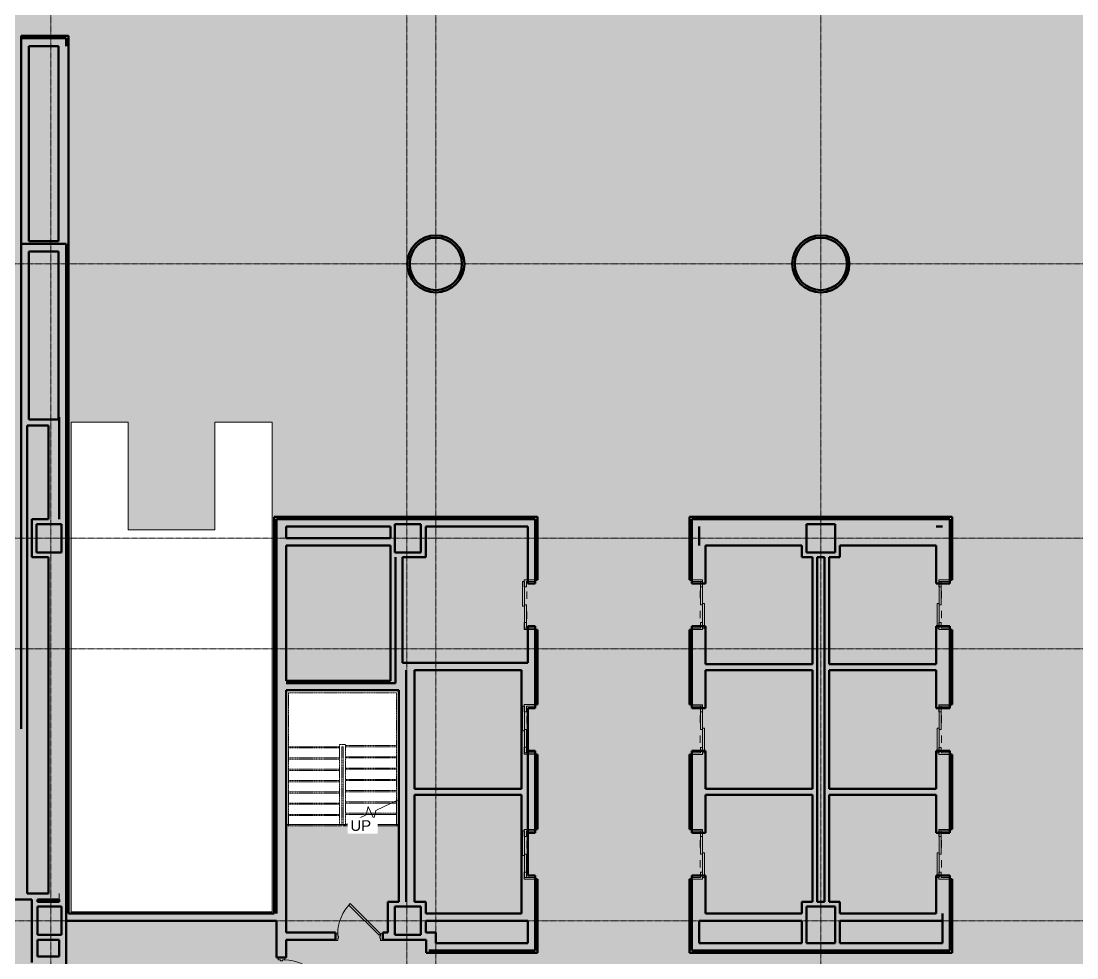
# Model space of a CAD drawing. Header units: inches. Extents: x -223 to 3310, y -687 to 1630.
# Drawn here: x 623 to 1512, y 388 to 1176 of the extents above; entities that cross this region are included whole.
import ezdxf

# ---------------------------------------------------------------- set-up
doc = ezdxf.new("R2010")
doc.units = ezdxf.units.IN
doc.header["$MEASUREMENT"] = 0
doc.linetypes.add('Grid Line 1_2_', pattern=[0.875, 0.5, -0.125, 0.125, -0.125])
doc.linetypes.add('Overhead 1_16_', pattern=[0.101562, 0.0625, -0.039062])
for name, color, linetype, lineweight in [('A-DOOR', 31, 'Continuous', 13), ('A-DOOR-FRAM', 31, 'Continuous', 20), ('A-FLOR', 192, 'Continuous', 13), ('A-FLOR-PATT', 8, 'Continuous', 13), ('A-WALL', 113, 'Continuous', 13), ('I-WALL', 2, 'Continuous', 13), ('S-GRID', 1, 'Continuous', 9), ('S-STRS', 31, 'Continuous', 9), ('S-STRS-IDEN', 31, 'Continuous', 9), ('S-STRS-MBND', 31, 'Overhead 1_16_', 9)]:
    doc.layers.add(name, color=color, linetype=linetype, lineweight=lineweight)
doc.styles.add('Arial', font='arial.ttf', dxfattribs={"height": 9})

# ---------------------------------------------------------------- blocks, each defined once
blk = doc.blocks.new('Door-Passage-Single-Flush - 36_ x 80_-2993267-Level 2')
at = {"layer": 'A-DOOR', "lineweight": 20}
for p, q in [((-7.46, 27.71), (-8.69, 26.47)), ((18, 2.25), (-7.46, 27.71)), ((-8.69, 26.47), (16.76, 1.01)), ((16.76, 1.01), (18, 2.25))]:
    blk.add_line(p, q, dxfattribs=at)
at = {"layer": 'A-DOOR', "lineweight": 9}
blk.add_arc((18, 2.25), 36, 135, 180, dxfattribs=at)
at = {"layer": 'A-DOOR-FRAM'}
for p, q in [((-18, 2.25), (-20, 2.25)), ((-20, 2.25), (-20, -3.5)), ((-18, 0.31), (-18, 2.25)), ((-17.38, 0.31), (-18, 0.31)), ((-17.38, -1.56), (-17.38, 0.31)), ((18, 0.31), (17.37, 0.31)), ((17.37, 0.31), (17.37, -1.56)), ((18, 2.25), (18, 0.31)), ((20, 2.25), (18, 2.25)), ((20, -3.5), (20, 2.25)), ((-20, -3.5), (-18, -3.5)), ((-18, -3.5), (-18, -1.56)), ((-18, -1.56), (-17.38, -1.56)), ((17.37, -1.56), (18, -1.56)), ((18, -1.56), (18, -3.5)), ((18, -3.5), (20, -3.5))]:
    blk.add_line(p, q, dxfattribs=at)
blk = doc.blocks.new('Side_opening_ElevatorLift_Door_with_Call_buttons_9478 - 30-926768-Level 2')
at = {"layer": 'A-DOOR'}
for p, q in [((-20.91, 6.06), (-20.91, -3)), ((-15, 6.06), (-20.91, 6.06)), ((-20.91, -3), (-20.91, 6.06)), ((-20.91, 6.06), (-15, 6.06)), ((-20.91, 6.06), (-20.91, 6.06)), ((0, 5.85), (-19.72, 5.85)), ((-19.72, 5.85), (-19.72, 4.18)), ((-19.72, 4.18), (-19.72, 5.85)), ((-19.72, 5.85), (0, 5.85)), ((-19.72, 5.85), (-19.72, 5.85)), ((-19.72, -3), (-19.72, 4.28)), ((-19.72, 4.28), (-15, 4.28)), ((-15, 4.28), (-19.72, 4.28)), ((-19.72, 4.28), (-19.72, -3)), ((-19.72, 4.28), (-19.72, 4.28)), ((-19.72, 4.18), (0, 4.18)), ((0, 4.18), (-19.72, 4.18)), ((-19.72, 4.18), (-19.72, 4.18)), ((-15, 4.28), (-15, 6.06)), ((-15, 6.06), (-15, 4.28)), ((-15, 6.06), (-15, 6.06)), ((-15, 4.28), (-15, 4.28)), ((-11.91, 3.94), (-9.13, 3.94)), ((-11.91, 3.94), (-9.13, 3.94)), ((-5.61, 3.94), (-11.91, 3.94)), ((19.72, 7.53), (-1.18, 7.53)), ((-1.18, 7.53), (-1.18, 5.85)), ((-1.18, 5.85), (-1.18, 7.53)), ((-1.18, 7.53), (19.72, 7.53)), ((-1.18, 7.53), (-1.18, 7.53)), ((-1.18, 5.85), (19.72, 5.85)), ((19.72, 5.85), (-1.18, 5.85)), ((-1.18, 5.85), (-1.18, 5.85)), ((0, 4.18), (0, 5.85)), ((0, 5.85), (0, 4.18)), ((0, 5.85), (0, 5.85)), ((0, 4.18), (0, 4.18)), ((4.93, 3.94), (7.71, 3.94)), ((4.93, 3.94), (7.71, 3.94)), ((11.22, 3.94), (4.93, 3.94)), ((20.91, 6.06), (15, 6.06)), ((15, 6.06), (15, 4.28)), ((15, 4.28), (15, 6.06)), ((20.91, 6.06), (15, 6.06)), ((15, 6.06), (15, 6.06)), ((15, 4.28), (19.72, 4.28)), ((15, 4.28), (15, 4.28)), ((15, 4.28), (19.72, 4.28)), ((19.72, 5.85), (19.72, 7.53)), ((19.72, 7.53), (19.72, 5.85)), ((19.72, 7.53), (19.72, 7.53)), ((19.72, 5.85), (19.72, 5.85)), ((19.72, 4.28), (19.72, -3)), ((19.72, -3), (19.72, 4.28)), ((19.72, 4.28), (19.72, 4.28)), ((20.91, -3), (20.91, 6.06)), ((20.91, 6.06), (20.91, 6.06)), ((20.91, 6.06), (20.91, -3)), ((-23.37, -3), (-28.37, -3)), ((-28.37, -3), (-28.37, -3)), ((-28.37, -3), (-23.37, -3)), ((-28.37, -3), (-28.37, -3.13)), ((-28.37, -3), (-28.37, -3.13)), ((-23.37, -3.13), (-28.37, -3.13)), ((-28.37, -3.13), (-28.37, -3.13)), ((-28.37, -3.13), (-23.37, -3.13)), ((-27.12, -3.13), (-27.12, -3.25)), ((-27.12, -3.13), (-27.12, -3.25)), ((-27.12, -3.13), (-24.62, -3.13)), ((-24.62, -3.13), (-27.12, -3.13)), ((-24.62, -3.13), (-27.12, -3.13)), ((-27.12, -3.13), (-24.62, -3.13)), ((-27.12, -3.25), (-24.62, -3.25)), ((-24.62, -3.25), (-27.12, -3.25)), ((-27.12, -3.25), (-24.62, -3.25)), ((-24.62, -3.25), (-27.12, -3.25)), ((-27.06, -3), (-27.06, -3.19)), ((-27.06, -3), (-24.69, -3)), ((-24.69, -3), (-27.06, -3)), ((-27.06, -3), (-27.06, -3.19)), ((-27.06, -3), (-24.69, -3)), ((-24.69, -3), (-27.06, -3)), ((-27.06, -3.13), (-27.06, -3.25)), ((-27.06, -3.13), (-27.06, -3.25)), ((-27.06, -3.13), (-24.69, -3.13)), ((-24.69, -3.13), (-27.06, -3.13)), ((-24.69, -3.13), (-27.06, -3.13)), ((-27.06, -3.13), (-24.69, -3.13)), ((-27.06, -3.19), (-24.69, -3.19)), ((-24.69, -3.19), (-27.06, -3.19)), ((-27.06, -3.19), (-24.69, -3.19)), ((-24.69, -3.19), (-27.06, -3.19)), ((-27.06, -3.25), (-24.69, -3.25)), ((-24.69, -3.25), (-27.06, -3.25)), ((-27.06, -3.25), (-24.69, -3.25)), ((-24.69, -3.25), (-27.06, -3.25)), ((-24.69, -3.19), (-24.69, -3)), ((-24.69, -3.19), (-24.69, -3)), ((-24.69, -3.25), (-24.69, -3.13)), ((-24.69, -3.25), (-24.69, -3.13)), ((-24.62, -3.25), (-24.62, -3.13)), ((-24.62, -3.25), (-24.62, -3.13)), ((-23.37, -3), (-23.37, -3)), ((-23.37, -3.13), (-23.37, -3)), ((-23.37, -3), (-23.37, -3.13)), ((-23.37, -3.13), (-23.37, -3.13)), ((-20.91, -3), (-19.72, -3)), ((-19.72, -3), (-20.91, -3)), ((-20.91, -3), (-20.91, -3)), ((-19.72, -3), (-19.72, -3)), ((19.72, -3), (20.91, -3)), ((19.72, -3), (19.72, -3)), ((19.72, -3), (20.91, -3)), ((20.91, -3), (20.91, -3))]:
    blk.add_line(p, q, dxfattribs=at)
blk = doc.blocks.new('Side_opening_ElevatorLift_Door_with_Call_buttons_9478 - 30-926780-Level 2')
at = {"layer": 'A-DOOR'}
for p, q in [((-23.37, 3.13), (-28.37, 3.13)), ((-28.37, 3.13), (-28.37, 3.13)), ((-28.37, 3.13), (-23.37, 3.13)), ((-28.37, 3.13), (-28.37, 3)), ((-28.37, 3.13), (-28.37, 3)), ((-23.37, 3), (-28.37, 3)), ((-28.37, 3), (-28.37, 3)), ((-28.37, 3), (-23.37, 3)), ((-27.12, 3.25), (-27.12, 3.13)), ((-27.12, 3.25), (-27.12, 3.13)), ((-27.12, 3.25), (-24.62, 3.25)), ((-24.62, 3.25), (-27.12, 3.25)), ((-27.12, 3.25), (-24.62, 3.25)), ((-24.62, 3.25), (-27.12, 3.25)), ((-24.62, 3.13), (-27.12, 3.13)), ((-27.12, 3.13), (-24.62, 3.13)), ((-24.62, 3.13), (-27.12, 3.13)), ((-27.12, 3.13), (-24.62, 3.13)), ((-27.06, 3.25), (-27.06, 3.13)), ((-27.06, 3.25), (-27.06, 3.13)), ((-27.06, 3.25), (-24.69, 3.25)), ((-24.69, 3.25), (-27.06, 3.25)), ((-27.06, 3.25), (-24.69, 3.25)), ((-24.69, 3.25), (-27.06, 3.25)), ((-27.06, 3.19), (-27.06, 3)), ((-27.06, 3.19), (-24.69, 3.19)), ((-24.69, 3.19), (-27.06, 3.19)), ((-27.06, 3.19), (-27.06, 3)), ((-27.06, 3.19), (-24.69, 3.19)), ((-24.69, 3.19), (-27.06, 3.19)), ((-24.69, 3.13), (-27.06, 3.13)), ((-27.06, 3.13), (-24.69, 3.13)), ((-24.69, 3.13), (-27.06, 3.13)), ((-27.06, 3.13), (-24.69, 3.13)), ((-27.06, 3), (-24.69, 3)), ((-24.69, 3), (-27.06, 3)), ((-27.06, 3), (-24.69, 3)), ((-24.69, 3), (-27.06, 3)), ((-24.69, 3.13), (-24.69, 3.25)), ((-24.69, 3.13), (-24.69, 3.25)), ((-24.69, 3), (-24.69, 3.19)), ((-24.69, 3), (-24.69, 3.19)), ((-24.62, 3.13), (-24.62, 3.25)), ((-24.62, 3.13), (-24.62, 3.25)), ((-23.37, 3.13), (-23.37, 3.13)), ((-23.37, 3), (-23.37, 3.13)), ((-23.37, 3.13), (-23.37, 3)), ((-23.37, 3), (-23.37, 3)), ((-20.91, 3), (-19.72, 3)), ((-20.91, -6.06), (-20.91, 3)), ((-19.72, 3), (-20.91, 3)), ((-20.91, 3), (-20.91, -6.06)), ((-20.91, 3), (-20.91, 3)), ((-19.72, 3), (-19.72, -4.28)), ((-19.72, -4.28), (-19.72, 3)), ((-19.72, 3), (-19.72, 3)), ((19.72, 3), (20.91, 3)), ((19.72, -4.28), (19.72, 3)), ((19.72, 3), (19.72, 3)), ((19.72, 3), (19.72, -4.28)), ((19.72, 3), (20.91, 3)), ((20.91, 3), (20.91, -6.06)), ((20.91, 3), (20.91, 3)), ((20.91, -6.06), (20.91, 3)), ((-15, -6.06), (-20.91, -6.06)), ((-20.91, -6.06), (-15, -6.06)), ((-20.91, -6.06), (-20.91, -6.06)), ((-19.72, -4.18), (0, -4.18)), ((-19.72, -5.85), (-19.72, -4.18)), ((-19.72, -4.18), (-19.72, -5.85)), ((0, -4.18), (-19.72, -4.18)), ((-19.72, -4.18), (-19.72, -4.18)), ((-19.72, -4.28), (-15, -4.28)), ((-15, -4.28), (-19.72, -4.28)), ((-19.72, -4.28), (-19.72, -4.28)), ((0, -5.85), (-19.72, -5.85)), ((-19.72, -5.85), (0, -5.85)), ((-19.72, -5.85), (-19.72, -5.85)), ((-15, -4.28), (-15, -6.06)), ((-15, -6.06), (-15, -4.28)), ((-15, -4.28), (-15, -4.28)), ((-15, -6.06), (-15, -6.06)), ((-11.91, -3.94), (-9.13, -3.94)), ((-11.91, -3.94), (-9.13, -3.94)), ((-5.61, -3.94), (-11.91, -3.94)), ((-1.18, -5.85), (19.72, -5.85)), ((-1.18, -7.53), (-1.18, -5.85)), ((-1.18, -5.85), (-1.18, -7.53)), ((19.72, -5.85), (-1.18, -5.85)), ((-1.18, -5.85), (-1.18, -5.85)), ((19.72, -7.53), (-1.18, -7.53)), ((-1.18, -7.53), (19.72, -7.53)), ((-1.18, -7.53), (-1.18, -7.53)), ((0, -4.18), (0, -5.85)), ((0, -5.85), (0, -4.18)), ((0, -4.18), (0, -4.18)), ((0, -5.85), (0, -5.85)), ((4.93, -3.94), (7.71, -3.94)), ((4.93, -3.94), (7.71, -3.94)), ((11.22, -3.94), (4.93, -3.94)), ((15, -4.28), (19.72, -4.28)), ((15, -6.06), (15, -4.28)), ((15, -4.28), (15, -4.28)), ((15, -4.28), (15, -6.06)), ((15, -4.28), (19.72, -4.28)), ((20.91, -6.06), (15, -6.06)), ((20.91, -6.06), (15, -6.06)), ((15, -6.06), (15, -6.06)), ((19.72, -4.28), (19.72, -4.28)), ((19.72, -5.85), (19.72, -7.53)), ((19.72, -7.53), (19.72, -5.85)), ((19.72, -5.85), (19.72, -5.85)), ((19.72, -7.53), (19.72, -7.53)), ((20.91, -6.06), (20.91, -6.06))]:
    blk.add_line(p, q, dxfattribs=at)
blk = doc.blocks.new('Door-Passage-Single-Flush - 34_ x 84_-2993251-Level 2')
at = {"layer": 'A-DOOR', "lineweight": 20}
for p, q in [((-7.04, 27.29), (-8.28, 26.05)), ((17, 3.25), (-7.04, 27.29)), ((-8.28, 26.05), (15.76, 2.01)), ((15.76, 2.01), (17, 3.25))]:
    blk.add_line(p, q, dxfattribs=at)
at = {"layer": 'A-DOOR', "lineweight": 9}
blk.add_arc((17, 3.25), 34, 135, 180, dxfattribs=at)
at = {"layer": 'A-DOOR-FRAM'}
for p, q in [((-17, 3.25), (-19, 3.25)), ((-19, 3.25), (-19, -2.5)), ((-17, 1.31), (-17, 3.25)), ((-16.38, 1.31), (-17, 1.31)), ((-16.38, -0.56), (-16.38, 1.31)), ((17, 1.31), (16.37, 1.31)), ((16.37, 1.31), (16.37, -0.56)), ((17, 3.25), (17, 1.31)), ((19, 3.25), (17, 3.25)), ((19, -2.5), (19, 3.25)), ((-19, -2.5), (-17, -2.5)), ((-17, -2.5), (-17, -0.56)), ((-17, -0.56), (-16.38, -0.56)), ((16.37, -0.56), (17, -0.56)), ((17, -0.56), (17, -2.5)), ((17, -2.5), (19, -2.5))]:
    blk.add_line(p, q, dxfattribs=at)

msp = doc.modelspace()

# ---------------------------------------------------------------- hatches: boundary and pattern name
at = {"layer": 'A-FLOR-PATT', "lineweight": 9}
h = msp.add_hatch(dxfattribs=at)
h.set_pattern_fill('FP_1', color=256, style=0, pattern_type=2)
h.set_pattern_definition([(0, (0, 0), (30.72, 7.68), [1.267, -21.773, 1.267, -21.773, -122.88]), (0, (0, 0), (30.72, 7.68), [-46.08, 1.267, -44.813, 1.267, -21.773, -53.76]), (0, (0, 0), (30.72, 7.68), [-115.2, 1.267, -14.093, 1.267, -37.133]), (120, (11.52, 3.84), (-22.011075, 22.7643), [1.267, -21.773, 1.267, -21.773, -122.88]), (120, (11.52, 3.84), (-22.011075, 22.7643), [-46.08, 1.267, -44.813, 1.267, -21.773, -53.76]), (120, (11.52, 3.84), (-22.011075, 22.7643), [-115.2, 1.267, -14.093, 1.267, -37.133]), (240, (15.36, 19.2), (-8.708925, -30.4443), [1.267, -21.773, 1.267, -21.773, -122.88]), (240, (15.36, 19.2), (-8.708925, -30.4443), [-46.08, 1.267, -44.813, 1.267, -21.773, -53.76]), (240, (15.36, 19.2), (-8.708925, -30.4443), [-115.2, 1.267, -14.093, 1.267, -37.133])])
h.paths.add_polyline_path([(992.07, 270), (992.07, -145.5), (952.07, -145.5), (952.07, 48), (48, 48), (48, 1248), (1028.25, 1248), (1028.25, 1507.06), (1563.75, 1507.06), (1563.75, 1248), (2544, 1248), (2544, 426), (2544, 425.5), (2367.94, 425.5), (2367.94, 325.25), (2367.94, 196), (2231.44, 196), (2231.44, -161.25), (1980.97, -161.25), (1980.97, 236), (1836, 236), (1836, 212), (1187.5, 212), (1187.5, 236), (1057.07, 236), (1057.07, 270)], flags=0)
h.paths.add_polyline_path([(941, 613), (846, 613), (846, 500), (941, 500)], flags=0)
h.paths.add_polyline_path([(1632.07, 1224), (1632.07, 1046), (1692.07, 1046), (1692.07, 1224)], flags=0)
h.paths.add_polyline_path([(786.15, 748), (712.99, 748), (712.99, 838.87), (664.99, 838.87), (664.99, 426.5), (834.15, 426.5), (834.15, 838.87), (786.15, 838.87)], flags=0)

# ---------------------------------------------------------------- linework, layer by layer
at = {"layer": 'A-FLOR'}
for p, q in [((712.99, 838.87), (664.99, 838.87)), ((664.99, 838.87), (664.99, 426.5)), ((712.99, 748), (712.99, 838.87)), ((834.15, 838.87), (786.15, 838.87)), ((786.15, 838.87), (786.15, 748)), ((834.15, 426.5), (834.15, 838.87)), ((786.15, 748), (712.99, 748)), ((941, 613), (941, 613)), ((941, 500), (941, 613)), ((846, 500), (941, 500)), ((664.99, 426.5), (834.15, 426.5))]:
    msp.add_line(p, q, dxfattribs=at)
at = {"layer": 'A-WALL', "lineweight": 50}
for p, q in [((934, 757), (838, 757)), ((838, 757), (838, 751)), ((1055.5, 757), (963.5, 757)), ((1055.5, 703), (1055.5, 757)), ((1187.5, 757), (1187.5, 702.97)), ((846, 751), (934, 751)), ((934, 751), (934, 741)), ((937.5, 751), (937.5, 753)), ((937.5, 729), (937.5, 751)), ((963.5, 751), (1049.5, 751)), ((1049.5, 751), (1049.5, 703)), ((1193.5, 735), (1193.5, 751)), ((1284, 751), (1284, 753)), ((1308, 753), (1308, 751)), ((934, 741), (846, 741)), ((846, 735), (934, 735)), ((934, 735), (934, 725)), ((938, 725), (938, 636)), ((944, 636), (944, 725)), ((1049.5, 703), (1055.5, 703)), ((1187.5, 702.97), (1193.5, 702.97)), ((1398.5, 702.97), (1404.5, 702.97)), ((1404.5, 702.97), (1404.5, 706)), ((1055.5, 667), (1049.5, 667)), ((1049.5, 667), (1049.5, 636)), ((1055.5, 598), (1055.5, 667)), ((1187.5, 666.97), (1187.5, 597.97)), ((1193.5, 666.97), (1187.5, 666.97)), ((1404.5, 666.97), (1398.5, 666.97)), ((1404.5, 597.97), (1404.5, 666.97)), ((1049.5, 636), (944, 636)), ((947, 630), (947, 435)), ((954, 630), (1044, 630)), ((954, 530), (954, 630)), ((938, 619), (846, 619)), ((846, 613), (941, 613)), ((941, 613), (941, 435)), ((1049.5, 598), (1055.5, 598)), ((1187.5, 597.97), (1193.5, 597.97)), ((1398.5, 597.97), (1404.5, 597.97)), ((1055.5, 562), (1049.5, 562)), ((1049.5, 562), (1049.5, 493)), ((1055.5, 493), (1055.5, 562)), ((1187.5, 561.97), (1187.5, 492.97)), ((1193.5, 561.97), (1187.5, 561.97)), ((1404.5, 561.97), (1398.5, 561.97)), ((1404.5, 492.97), (1404.5, 561.97)), ((954, 435), (954, 525)), ((1049.5, 493), (1055.5, 493)), ((1187.5, 492.97), (1193.5, 492.97)), ((1398.5, 492.97), (1404.5, 492.97)), ((1055.5, 457), (1049.5, 457)), ((1055.5, 394), (1055.5, 457)), ((1187.5, 456.97), (1187.5, 394)), ((1193.5, 456.97), (1187.5, 456.97)), ((1404.5, 456.97), (1398.5, 456.97)), ((1404.5, 454), (1404.5, 456.97)), ((937.5, 435), (931.5, 435)), ((931.5, 435), (931.5, 409)), ((937.5, 407), (937.5, 431)), ((661, 425), (661, 419)), ((661, 419), (838, 419)), ((836, 425), (663, 425)), ((1044, 425), (963.5, 425)), ((963.5, 419), (1049.5, 419)), ((1049.5, 419), (1049.5, 400)), ((1193.5, 419), (1280, 419)), ((1193.5, 400), (1193.5, 419)), ((1280, 425), (1199, 425)), ((1393, 425), (1312, 425)), ((1312, 419), (1398.5, 419)), ((1398.5, 400), (1398.5, 425)), ((887.5, 409), (846, 409)), ((887.5, 403), (887.5, 409)), ((931.5, 409), (927.5, 409)), ((927.5, 409), (927.5, 403)), ((972, 409), (966, 409)), ((972, 400), (972, 409)), ((655, 403), (655, 388.75)), ((661, 343), (661, 403)), ((846, 403), (887.5, 403)), ((927.5, 403), (937.5, 403)), ((1049.5, 400), (972, 400)), ((1280, 400), (1193.5, 400)), ((1308, 400), (1284, 400)), ((1398.5, 400), (1312, 400)), ((966, 394), (1055.5, 394))]:
    msp.add_line(p, q, dxfattribs=at)
at = {"layer": 'A-WALL'}
msp.add_line((655, 441.87), (655, 437), dxfattribs=at)
at = {"layer": 'I-WALL', "lineweight": 50}
for p, q in [((623, 1164), (623, 580.53)), ((663, 1164), (623, 1164)), ((663, 989), (663, 1164)), ((661, 1162), (623, 1162)), ((629.63, 1155.37), (654.38, 1155.37)), ((629.63, 991), (629.63, 1155.37)), ((654.38, 1155.37), (654.38, 991)), ((661, 1155.37), (661, 1162)), ((623, 989), (661, 989)), ((654.38, 991), (629.63, 991)), ((661, 989), (661, 425)), ((663, 425), (663, 989)), ((629.63, 982.37), (654.38, 982.37)), ((629.63, 840.87), (629.63, 982.37)), ((654.38, 982.37), (654.38, 843)), ((628, 836), (646, 836)), ((628, 441.87), (628, 836)), ((654.38, 840.87), (629.63, 840.87)), ((646, 836), (646, 757)), ((654.38, 843), (654.38, 840.87)), ((655, 757), (655, 843)), ((655, 757), (655, 836)), ((661, 757), (661, 843)), ((646, 757), (632, 757)), ((632, 757), (632, 725)), ((661, 725), (661, 757)), ((1057.5, 759), (836, 759)), ((836, 759), (836, 425)), ((838, 757), (1055.5, 757)), ((838, 425), (838, 757)), ((1055.5, 757), (1055.5, 757)), ((1057.5, 706), (1057.5, 759)), ((1406.5, 759), (1185.5, 759)), ((1185.5, 759), (1185.5, 706)), ((1187.5, 757), (1404.5, 757)), ((1404.5, 757), (1404.5, 706)), ((1406.5, 706), (1406.5, 759)), ((636, 753), (657, 753)), ((636, 729), (636, 753)), ((657, 753), (657, 729)), ((838, 751), (838, 425)), ((846, 741), (846, 751)), ((937.5, 753), (959.5, 753)), ((959.5, 753), (959.5, 729)), ((963.5, 725), (963.5, 751)), ((1193.5, 751), (1193.5, 735)), ((1284, 753), (1308, 753)), ((1284, 729), (1284, 751)), ((1308, 751), (1308, 729)), ((1398.5, 751), (1393, 751)), ((657, 729), (636, 729)), ((846, 621), (846, 735)), ((959.5, 729), (937.5, 729)), ((1199, 702.97), (1199, 735)), ((1199, 735), (1280, 735)), ((1280, 735), (1280, 725)), ((1308, 729), (1284, 729)), ((1312, 725), (1312, 735)), ((1312, 735), (1393, 735)), ((1393, 735), (1393, 702.97)), ((632, 725), (646, 725)), ((646, 725), (646, 441.87)), ((661, 403), (661, 725)), ((934, 725), (934, 621)), ((938, 619), (938, 725)), ((944, 725), (963.5, 725)), ((1280, 725), (1289, 725)), ((1289, 725), (1289, 635)), ((1293, 435), (1293, 725)), ((1293, 725), (1299, 725)), ((1299, 725), (1299, 435)), ((1303, 635), (1303, 725)), ((1303, 725), (1312, 725)), ((1055.5, 706), (1057.5, 706)), ((1185.5, 706), (1187.5, 706)), ((1193.5, 702.97), (1199, 702.97)), ((1393, 702.97), (1398.5, 702.97)), ((1404.5, 706), (1406.5, 706)), ((1199, 666.97), (1193.5, 666.97)), ((1199, 635), (1199, 666.97)), ((1393, 666.97), (1393, 635)), ((1398.5, 666.97), (1393, 666.97)), ((1057.5, 664), (1055.5, 664)), ((1057.5, 601), (1057.5, 664)), ((1185.5, 664), (1185.5, 601)), ((1187.5, 664), (1185.5, 664)), ((1406.5, 664), (1404.5, 664)), ((1406.5, 601), (1406.5, 664)), ((1289, 635), (1199, 635)), ((1393, 635), (1303, 635)), ((1044, 630), (1044, 530)), ((1199, 597.97), (1199, 630)), ((1199, 630), (1289, 630)), ((1289, 630), (1289, 530)), ((1303, 630), (1393, 630)), ((1303, 530), (1303, 630)), ((1393, 630), (1393, 597.97)), ((934, 621), (846, 621)), ((846, 619), (938, 619)), ((846, 409), (846, 613)), ((1049.5, 457), (1049.5, 598)), ((1055.5, 601), (1057.5, 601)), ((1185.5, 601), (1187.5, 601)), ((1193.5, 597.97), (1199, 597.97)), ((1393, 597.97), (1398.5, 597.97)), ((1404.5, 601), (1406.5, 601)), ((1199, 561.97), (1193.5, 561.97)), ((1199, 530), (1199, 561.97)), ((1393, 561.97), (1393, 530)), ((1398.5, 561.97), (1393, 561.97)), ((1057.5, 559), (1055.5, 559)), ((1057.5, 496), (1057.5, 559)), ((1185.5, 559), (1185.5, 496)), ((1187.5, 559), (1185.5, 559)), ((1406.5, 559), (1404.5, 559)), ((1406.5, 496), (1406.5, 559)), ((1044, 530), (954, 530)), ((954, 525), (1044, 525)), ((1044, 525), (1044, 425)), ((1289, 530), (1199, 530)), ((1199, 492.97), (1199, 525)), ((1199, 525), (1289, 525)), ((1289, 525), (1289, 435)), ((1393, 530), (1303, 530)), ((1303, 525), (1393, 525)), ((1303, 435), (1303, 525)), ((1393, 525), (1393, 492.97)), ((1055.5, 496), (1057.5, 496)), ((1185.5, 496), (1187.5, 496)), ((1193.5, 492.97), (1199, 492.97)), ((1393, 492.97), (1398.5, 492.97)), ((1404.5, 496), (1406.5, 496)), ((1057.5, 454), (1055.5, 454)), ((1057.5, 392), (1057.5, 454)), ((1185.5, 454), (1185.5, 392)), ((1187.5, 454), (1185.5, 454)), ((1199, 456.97), (1193.5, 456.97)), ((1199, 425), (1199, 456.97)), ((1393, 456.97), (1393, 425)), ((1398.5, 456.97), (1393, 456.97)), ((1406.5, 454), (1404.5, 454)), ((1404.5, 454), (1404.5, 394)), ((1406.5, 392), (1406.5, 454)), ((530, 437), (632, 437)), ((646, 441.87), (628, 441.87)), ((632, 437), (632, 383.87)), ((636.88, 437), (655, 437)), ((636.88, 435), (636.88, 437)), ((655, 437), (655, 435)), ((655, 435), (636.88, 435)), ((636.88, 407), (636.88, 431)), ((636.88, 431), (657, 431)), ((657, 431), (657, 407)), ((941, 435), (937.5, 435)), ((937.5, 431), (959.5, 431)), ((963.5, 435), (954, 435)), ((959.5, 431), (959.5, 407)), ((963.5, 425), (963.5, 435)), ((1280, 435), (1280, 425)), ((1289, 435), (1280, 435)), ((1284, 400), (1284, 431)), ((1284, 431), (1308, 431)), ((1299, 435), (1293, 435)), ((1312, 435), (1303, 435)), ((1308, 431), (1308, 400)), ((1312, 425), (1312, 435)), ((838, 419), (838, 387.94)), ((963.5, 409), (963.5, 419)), ((1280, 419), (1280, 400)), ((1312, 400), (1312, 419)), ((966, 409), (963.5, 409)), ((657, 407), (636.88, 407)), ((636.88, 388.75), (636.88, 403)), ((636.88, 403), (655, 403)), ((846, 387.94), (846, 403)), ((959.5, 407), (937.5, 407)), ((937.5, 403), (964, 403)), ((964, 403), (964, 392)), ((964, 392), (1057.5, 392)), ((1185.5, 392), (1406.5, 392)), ((1404.5, 394), (1187.5, 394)), ((655, 388.75), (636.88, 388.75)), ((838, 387.94), (846, 387.94))]:
    msp.add_line(p, q, dxfattribs=at)
for centre, radius, start, end in [((972, 972), 24, 0, 180), ((1296, 972), 24, 0, 180), ((972, 972), 22, 0, 180), ((1296, 972), 22, 0, 180), ((972, 972), 24, 180, 360), ((972, 972), 22, 180, 0), ((1296, 972), 24, 180, 360), ((1296, 972), 22, 180, 0)]:
    msp.add_arc(centre, radius, start, end, dxfattribs=at)
at = {"layer": 'S-GRID', "linetype": 'Grid Line 1_2_'}
for p, q in [((648.07, -687.09), (648.07, 1581.66)), ((947.57, -687.09), (947.57, 1581.66)), ((972.07, -687.09), (972.07, 1581.66)), ((1296.07, -687.09), (1296.07, 1581.66)), ((-200, 972), (3261.6, 972)), ((-200, 741), (3261.6, 741)), ((-200, 648), (3261.6, 648)), ((-200, 419), (3261.6, 419))]:
    msp.add_line(p, q, dxfattribs=at)
at = {"layer": 'S-STRS'}
for p, q in [((934.69, 518), (939, 518)), ((939, 518), (939, 520.02)), ((939, 508.5), (939, 518)), ((941, 499), (941, 520.95)), ((913.5, 508.5), (918.16, 508.5)), ((920.73, 508.5), (939, 508.5)), ((939, 499), (939, 508.5)), ((893.94, 499), (895.94, 499)), ((895.94, 499), (895.94, 499.93)), ((895.94, 499), (939, 499)), ((939, 499), (941, 499))]:
    msp.add_line(p, q, dxfattribs=at)
at = {"layer": 'S-STRS', "linetype": 'Overhead 1_16_'}
for p, q in [((936.83, 519), (939, 519)), ((913.74, 509.5), (917.69, 509.5)), ((920.97, 509.5), (939, 509.5)), ((896.08, 500), (939, 500))]:
    msp.add_line(p, q, dxfattribs=at)
at = {"layer": 'S-STRS-MBND'}
for p, q in [((845.94, 613), (845.94, 572.45)), ((941, 613), (845.94, 613)), ((847.94, 611), (847.94, 572.45)), ((939, 611), (847.94, 611)), ((939, 568.05), (939, 611)), ((941, 568.05), (941, 613)), ((845.94, 572.45), (845.94, 499)), ((847.94, 572.45), (847.94, 499)), ((891, 565.5), (847.94, 565.5)), ((891, 564.5), (847.94, 564.5)), ((893, 567.5), (891, 567.5)), ((891, 567.5), (891, 499)), ((893, 567.5), (895.94, 567.5)), ((893, 565.5), (893, 499)), ((893, 565.5), (893.94, 565.5)), ((893.94, 499), (893.94, 565.5)), ((895.94, 565.5), (895.94, 567.5)), ((895.94, 566.5), (939, 566.5)), ((895.94, 499.93), (895.94, 565.5)), ((895.94, 565.5), (939, 565.5)), ((939, 520.02), (939, 568.05)), ((941, 520.95), (941, 568.05)), ((891, 556), (847.94, 556)), ((891, 555), (847.94, 555)), ((895.94, 557), (939, 557)), ((895.94, 556), (939, 556)), ((891, 546.5), (847.94, 546.5)), ((891, 545.5), (847.94, 545.5)), ((895.94, 547.5), (939, 547.5)), ((895.94, 546.5), (939, 546.5)), ((891, 537), (847.94, 537)), ((891, 536), (847.94, 536)), ((895.94, 538), (939, 538)), ((895.94, 537), (939, 537)), ((891, 527.5), (847.94, 527.5)), ((891, 526.5), (847.94, 526.5)), ((895.94, 528.5), (939, 528.5)), ((895.94, 527.5), (939, 527.5)), ((891, 518), (847.94, 518)), ((891, 517), (847.94, 517)), ((895.94, 519), (936.83, 519)), ((895.94, 518), (934.69, 518)), ((891, 508.5), (847.94, 508.5)), ((891, 507.5), (847.94, 507.5)), ((895.94, 509.5), (913.74, 509.5)), ((895.94, 508.5), (913.5, 508.5)), ((917.69, 509.5), (920.97, 509.5)), ((918.16, 508.5), (920.73, 508.5)), ((845.94, 499), (847.94, 499)), ((891, 499), (847.94, 499)), ((891, 499), (893, 499)), ((895.94, 500), (896.08, 500))]:
    msp.add_line(p, q, dxfattribs=at)
at = {"layer": 'S-STRS-MBND', "linetype": 'Continuous'}
for p, q in [((941, 520.95), (921.55, 511.88)), ((913.39, 508.07), (893.94, 499)), ((915.09, 515.07), (913.39, 508.07)), ((919.85, 504.88), (915.09, 515.07)), ((921.55, 511.88), (919.85, 504.88))]:
    msp.add_line(p, q, dxfattribs=at)

# ---------------------------------------------------------------- block references
at = {"layer": 'A-DOOR'}
for name, p, rotation in [('Side_opening_ElevatorLift_Door_with_Call_buttons_9478 - 30-926768-Level 2', (1190.5, 684.97), 270), ('Side_opening_ElevatorLift_Door_with_Call_buttons_9478 - 30-926780-Level 2', (1401.5, 684.97), 269.9999999999998), ('Side_opening_ElevatorLift_Door_with_Call_buttons_9478 - 30-926768-Level 2', (1052.5, 685), 90), ('Side_opening_ElevatorLift_Door_with_Call_buttons_9478 - 30-926768-Level 2', (1190.5, 579.97), 270), ('Side_opening_ElevatorLift_Door_with_Call_buttons_9478 - 30-926780-Level 2', (1401.5, 579.97), 269.9999999999998), ('Side_opening_ElevatorLift_Door_with_Call_buttons_9478 - 30-926768-Level 2', (1052.5, 580), 90), ('Side_opening_ElevatorLift_Door_with_Call_buttons_9478 - 30-926768-Level 2', (1190.5, 474.97), 270), ('Side_opening_ElevatorLift_Door_with_Call_buttons_9478 - 30-926780-Level 2', (1401.5, 474.97), 269.9999999999998), ('Side_opening_ElevatorLift_Door_with_Call_buttons_9478 - 30-926768-Level 2', (1052.5, 475), 90), ('Door-Passage-Single-Flush - 34_ x 84_-2993251-Level 2', (841.75, 368.94), 269.9999999999999)]:
    msp.add_blockref(name, p, dxfattribs=dict(at, rotation=rotation))
msp.add_blockref('Door-Passage-Single-Flush - 36_ x 80_-2993267-Level 2', (907.5, 405.75), dxfattribs=at)

# ---------------------------------------------------------------- next in the draw order: texts
at = {"layer": 'S-STRS-IDEN', "insert": (900.09, 503.62), "char_height": 9, "width": 20.851, "attachment_point": 1, "line_spacing_factor": 0.941778, "style": 'Arial', "bg_fill": 3, "box_fill_scale": 1.25, "bg_fill_color": 256, "bg_fill_true_color": 13158600, "bg_fill_transparency": 0}
msp.add_mtext('UP', dxfattribs=at)

doc.saveas('drawing.dxf')
